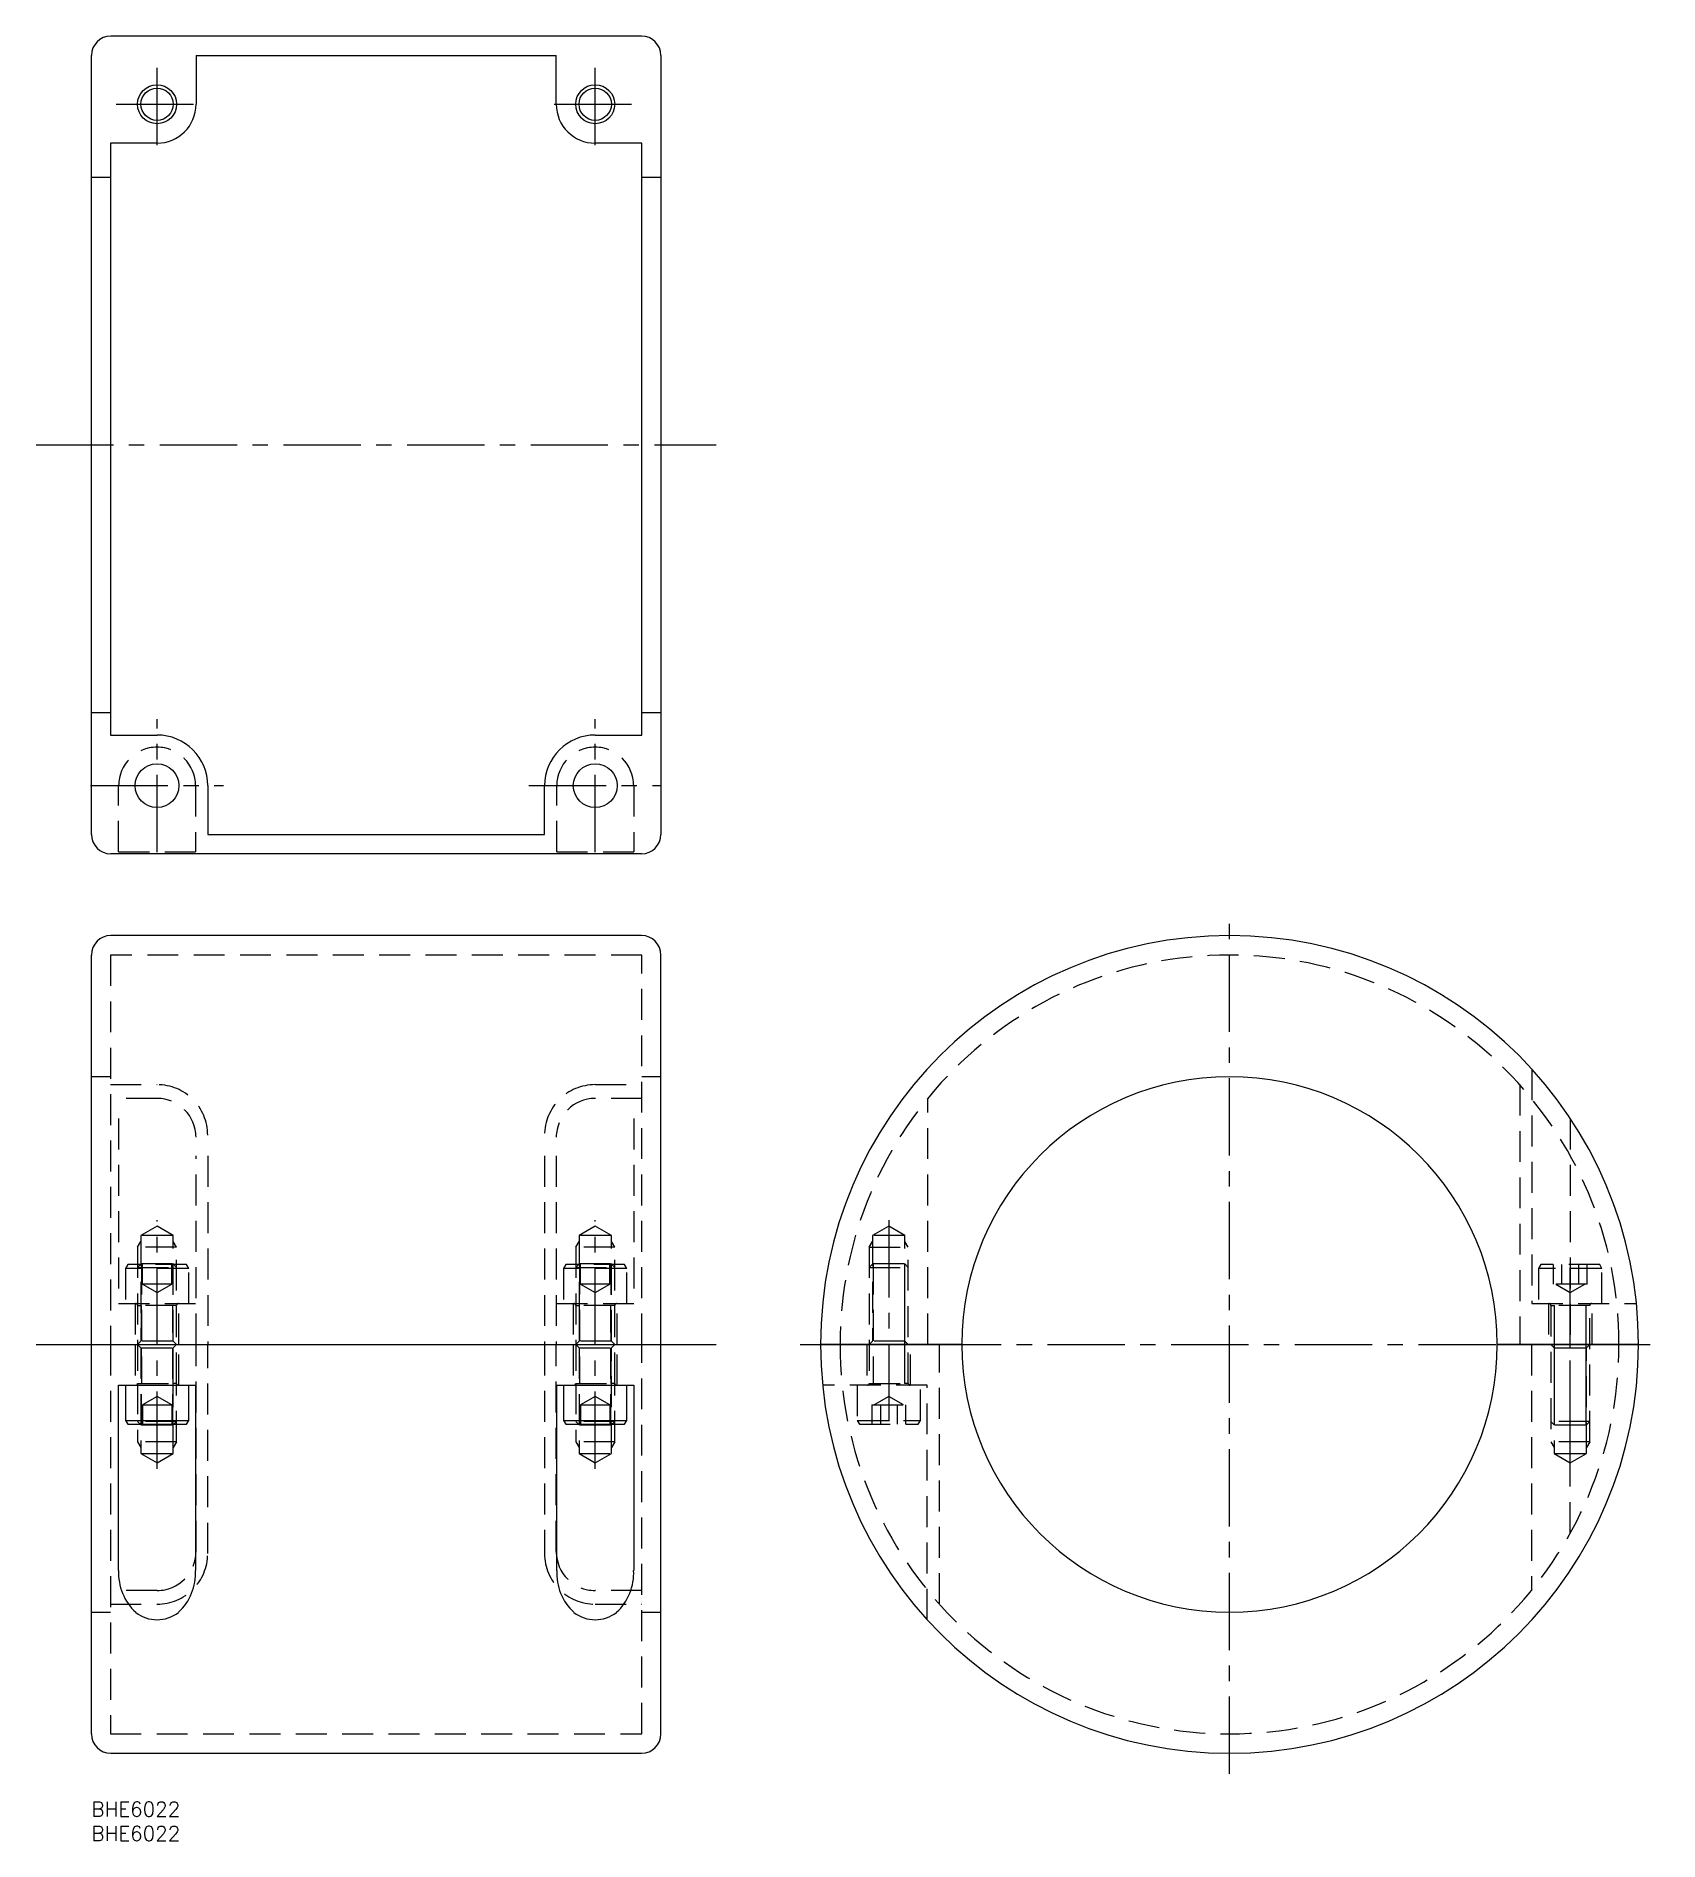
# Model space of a CAD drawing. Extents: x -11 to 322, y -8 to 363.
import ezdxf

# ---------------------------------------------------------------- set-up
doc = ezdxf.new("R2010")
doc.units = 0
doc.header["$LTSCALE"] = 0.5
doc.linetypes.add('CENTER', pattern=[50.8, 31.75, -6.35, 6.35, -6.35])
doc.linetypes.add('DASHED', pattern=[19.05, 12.7, -6.35])
for name, color, linetype in [('MSM_CENTER', 1, 'CENTER'), ('MSM_CONTINUOUS', 7, 'CONTINUOUS'), ('MSM_DASHED', 4, 'DASHED'), ('MSM_NARROW', 5, 'CONTINUOUS'), ('MSM_PART_NUMBER', 7, 'CONTINUOUS')]:
    doc.layers.add(name, color=color, linetype=linetype)
doc.styles.get("Standard").update_dxf_attribs({"font": 'txt.shx', "height": 3, "bigfont": 'bigfont.shx'})

msp = doc.modelspace()

# ---------------------------------------------------------------- linework, layer by layer
at = {"layer": 'MSM_CENTER'}
for p, q in [((13.5, 340.4), (13.5, 357.2)), ((103.5, 340.4), (103.5, 357.2)), ((5.1, 348.8), (21.9, 348.8)), ((95.1, 348.8), (111.9, 348.8)), ((-11.35, 278.8), (128.35, 278.8)), ((13.5, 195.15), (13.5, 222.45)), ((103.5, 195.15), (103.5, 222.45)), ((-0.15, 208.8), (27.15, 208.8)), ((89.85, 208.8), (117.15, 208.8)), ((233.8, 5.8), (233.8, 182.2)), ((13.5, 68.47), (13.5, 119.53)), ((103.5, 68.47), (103.5, 119.53)), ((163.8, 119.53), (163.8, 76.2)), ((303.8, 68.47), (303.8, 111.8)), ((-11.35, 94), (128.35, 94)), ((145.6, 94), (322, 94))]:
    msp.add_line(p, q, dxfattribs=at)
at = {"layer": 'MSM_CONTINUOUS'}
for p, q in [((113, 362.8), (4, 362.8)), ((0, 198.8), (0, 358.8)), ((21.5, 358.8), (21.5, 348.8)), ((21.5, 358.8), (95.5, 358.8)), ((95.5, 348.8), (95.5, 358.8)), ((117, 358.8), (117, 198.8)), ((13.5, 340.8), (3.9, 340.8)), ((3.9, 340.8), (3.9, 219.2)), ((113.1, 340.8), (103.5, 340.8)), ((113.1, 219.2), (113.1, 340.8)), ((0, 333.8), (3.9, 333.8)), ((113.1, 333.8), (117, 333.8)), ((0, 223.8), (3.9, 223.8)), ((113.1, 223.8), (117, 223.8)), ((3.9, 219.2), (13.5, 219.2)), ((103.5, 219.2), (113.1, 219.2)), ((23.9, 208.8), (23.9, 198.8)), ((93.1, 198.8), (93.1, 208.8)), ((23.9, 198.8), (93.1, 198.8)), ((113, 194.8), (4, 194.8)), ((113, 178), (4, 178)), ((0, 94), (0, 174)), ((117, 94), (117, 174)), ((0, 14), (0, 94)), ((0, 94), (117, 94)), ((117, 14), (117, 94)), ((178.8, 94), (149.8, 94)), ((149.8, 94), (178.8, 94)), ((288.8, 94), (317.8, 94)), ((317.8, 94), (288.8, 94)), ((5.6, 47.57), (5.6, 85.6)), ((5.6, 85.6), (21.4, 85.6)), ((7, 85.6), (7, 78.4)), ((20, 78.4), (20, 85.6)), ((21.4, 85.6), (21.4, 47.57)), ((95.6, 47.57), (95.6, 85.6)), ((95.6, 85.6), (111.4, 85.6)), ((97, 85.6), (97, 78.4)), ((110, 78.4), (110, 85.6)), ((111.4, 85.6), (111.4, 47.57)), ((7, 78.4), (7.46, 77.6)), ((7, 78.4), (20, 78.4)), ((19.54, 77.6), (20, 78.4)), ((97, 78.4), (97.46, 77.6)), ((97, 78.4), (110, 78.4)), ((109.54, 77.6), (110, 78.4)), ((7.46, 77.6), (19.54, 77.6)), ((97.46, 77.6), (109.54, 77.6)), ((4, 10), (113, 10))]:
    msp.add_line(p, q, dxfattribs=at)
for centre, radius in [((13.5, 348.8), 3.32), ((103.5, 348.8), 3.32), ((13.5, 208.8), 4.5), ((103.5, 208.8), 4.5)]:
    msp.add_circle(centre, radius, dxfattribs=at)
for centre, radius, start, end in [((4, 358.8), 4, 90, 180), ((113, 358.8), 4, 0, 90), ((13.5, 348.8), 8, 270, 0), ((103.5, 348.8), 8, 180, 270), ((13.5, 208.8), 10.4, 0, 90), ((103.5, 208.8), 10.4, 90, 180), ((4, 198.8), 4, 180, 270), ((113, 198.8), 4, 270, 0), ((4, 174), 4, 90, 180), ((113, 174), 4, 0, 90), ((233.8, 94), 84, 0, 180), ((233.8, 94), 55, 0, 180), ((233.8, 94), 84, 180, 0), ((233.8, 94), 55, 180, 0), ((16.55, 47.02), 10.96, 177.1143, 227.2696), ((10.45, 47.02), 10.96, 312.7304, 2.8857), ((106.55, 47.02), 10.96, 177.1143, 227.2696), ((100.45, 47.02), 10.96, 312.7304, 2.8857), ((13.5, 44.54), 7.1, 231.8066, 308.1934), ((103.5, 44.54), 7.1, 231.8066, 308.1934), ((4, 14), 4, 180, 270), ((113, 14), 4, 270, 0)]:
    msp.add_arc(centre, radius, start, end, dxfattribs=at)
at = {"layer": 'MSM_DASHED'}
for p, q in [((5.6, 195.22), (5.6, 208.8)), ((21.4, 208.8), (21.4, 195.22)), ((95.6, 195.22), (95.6, 208.8)), ((111.4, 208.8), (111.4, 195.22)), ((5.6, 195.22), (21.4, 195.22)), ((95.6, 195.22), (111.4, 195.22)), ((3.9, 174), (3.9, 94)), ((113.1, 174), (3.9, 174)), ((113.1, 94), (113.1, 174)), ((3.9, 149), (0, 149)), ((117, 149), (113.1, 149)), ((295.9, 150.56), (295.9, 102.4)), ((3.9, 147.37), (13.5, 147.37)), ((103.5, 147.37), (113.1, 147.37)), ((293.4, 147.37), (293.4, 94)), ((13.5, 144.56), (3.9, 144.56)), ((113.1, 144.56), (103.5, 144.56)), ((171.8, 94), (171.8, 144.56)), ((5.6, 140.43), (5.6, 102.4)), ((111.4, 140.43), (111.4, 102.4)), ((303.8, 140.43), (303.8, 94)), ((21.5, 94), (21.5, 132.73)), ((23.9, 132.73), (23.9, 94)), ((93.1, 132.73), (93.1, 94)), ((95.5, 132.73), (95.5, 94)), ((9.5, 114), (10.18, 115.17)), ((13.5, 118.32), (10.18, 116.4)), ((10.18, 116.4), (10.18, 94.68)), ((16.82, 116.4), (10.18, 116.4)), ((16.82, 116.4), (13.5, 118.32)), ((16.82, 94.68), (16.82, 116.4)), ((17.5, 114), (16.82, 115.17)), ((99.5, 114), (100.18, 115.17)), ((103.5, 118.32), (100.18, 116.4)), ((100.18, 116.4), (100.18, 94.68)), ((106.82, 116.4), (100.18, 116.4)), ((106.82, 116.4), (103.5, 118.32)), ((106.82, 94.68), (106.82, 116.4)), ((107.5, 114), (106.82, 115.17)), ((159.8, 114), (160.48, 115.17)), ((163.8, 118.32), (160.48, 116.4)), ((160.48, 116.4), (160.48, 94.68)), ((167.12, 116.4), (160.48, 116.4)), ((167.12, 116.4), (163.8, 118.32)), ((167.12, 94.68), (167.12, 116.4)), ((167.8, 114), (167.12, 115.17)), ((9.5, 114), (9.5, 86)), ((17.5, 114), (9.5, 114)), ((17.5, 86), (17.5, 114)), ((99.5, 114), (99.5, 86)), ((107.5, 114), (99.5, 114)), ((107.5, 86), (107.5, 114)), ((159.8, 114), (159.8, 86)), ((159.8, 114), (167.8, 114)), ((167.8, 86), (167.8, 114)), ((7.46, 110.4), (7, 109.6)), ((7, 109.6), (7, 102.4)), ((20, 109.6), (7, 109.6)), ((19.54, 110.4), (7.46, 110.4)), ((10.27, 110.6), (9.5, 109.83)), ((9.5, 109.83), (17.5, 109.83)), ((10.27, 110.6), (16.73, 110.6)), ((10.27, 110.6), (10.27, 86)), ((10.5, 106.4), (10.5, 110.4)), ((16.5, 106.4), (16.5, 110.4)), ((17.5, 109.83), (16.73, 110.6)), ((16.73, 110.6), (16.73, 86)), ((20, 109.6), (19.54, 110.4)), ((20, 102.4), (20, 109.6)), ((97.46, 110.4), (97, 109.6)), ((97, 109.6), (97, 102.4)), ((110, 109.6), (97, 109.6)), ((109.54, 110.4), (97.46, 110.4)), ((100.27, 110.6), (99.5, 109.83)), ((99.5, 109.83), (107.5, 109.83)), ((100.27, 110.6), (106.73, 110.6)), ((100.27, 110.6), (100.27, 86)), ((100.5, 106.4), (100.5, 110.4)), ((106.5, 106.4), (106.5, 110.4)), ((107.5, 109.83), (106.73, 110.6)), ((106.73, 110.6), (106.73, 86)), ((110, 109.6), (109.54, 110.4)), ((110, 102.4), (110, 109.6)), ((160.57, 110.6), (159.8, 109.83)), ((159.8, 109.83), (167.8, 109.83)), ((160.57, 110.6), (167.03, 110.6)), ((160.57, 110.6), (160.57, 86)), ((160.57, 110.6), (160.57, 86)), ((167.8, 109.83), (167.03, 110.6)), ((167.03, 110.6), (167.03, 86)), ((297.76, 110.4), (297.3, 109.6)), ((297.3, 109.6), (297.3, 102.4)), ((310.3, 109.6), (297.3, 109.6)), ((309.84, 110.4), (297.76, 110.4)), ((300.34, 106.4), (300.34, 110.4)), ((302.07, 106.4), (302.07, 110.4)), ((305.53, 106.4), (305.53, 110.4)), ((307.26, 106.4), (307.26, 110.4)), ((310.3, 109.6), (309.84, 110.4)), ((310.3, 102.4), (310.3, 109.6)), ((16.5, 106.4), (10.5, 106.4)), ((10.5, 106.4), (13.5, 104.67)), ((13.5, 104.67), (16.5, 106.4)), ((106.5, 106.4), (100.5, 106.4)), ((100.5, 106.4), (103.5, 104.67)), ((103.5, 104.67), (106.5, 106.4)), ((167.03, 105.6), (167.03, 86)), ((307.26, 106.4), (300.34, 106.4)), ((300.8, 106.4), (303.8, 104.67)), ((303.8, 104.67), (306.8, 106.4)), ((5.6, 102.4), (21.4, 102.4)), ((9, 102.4), (9, 94)), ((17.5, 102), (9.5, 102)), ((9.5, 102), (10.27, 102)), ((10.27, 77.4), (10.27, 102)), ((16.73, 77.4), (16.73, 102)), ((17.5, 102), (16.73, 102)), ((18, 94), (18, 102.4)), ((95.6, 102.4), (111.4, 102.4)), ((99, 102.4), (99, 94)), ((107.5, 102), (99.5, 102)), ((99.5, 102), (100.27, 102)), ((100.27, 77.4), (100.27, 102)), ((106.73, 77.4), (106.73, 102)), ((107.5, 102), (106.73, 102)), ((108, 94), (108, 102.4)), ((295.9, 102.4), (317.38, 102.4)), ((299.3, 102.4), (299.3, 94)), ((299.8, 102), (299.8, 74)), ((307.8, 102), (299.8, 102)), ((299.8, 102), (300.57, 102)), ((299.8, 102), (300.57, 102)), ((300.57, 82.4), (300.57, 102)), ((300.57, 77.4), (300.57, 102)), ((307.03, 82.4), (307.03, 102)), ((307.8, 102), (307.03, 102)), ((307.03, 77.4), (307.03, 102)), ((307.8, 102), (307.03, 102)), ((307.8, 74), (307.8, 102)), ((308.3, 94), (308.3, 102.4)), ((3.9, 94), (3.9, 14)), ((9, 94), (9, 85.6)), ((10.18, 94.68), (9.5, 94)), ((9.5, 94), (10.18, 93.32)), ((16.82, 94.68), (10.18, 94.68)), ((10.18, 93.32), (10.18, 71.6)), ((10.18, 93.32), (16.82, 93.32)), ((17.5, 94), (16.82, 94.68)), ((16.82, 93.32), (17.5, 94)), ((16.82, 71.6), (16.82, 93.32)), ((18, 85.6), (18, 94)), ((21.5, 51.44), (21.5, 94)), ((23.9, 51.03), (23.9, 94)), ((93.1, 94), (93.1, 51.03)), ((95.5, 51.44), (95.5, 94)), ((99, 94), (99, 85.6)), ((100.18, 94.68), (99.5, 94)), ((99.5, 94), (100.18, 93.32)), ((106.82, 94.68), (100.18, 94.68)), ((100.18, 93.32), (100.18, 71.6)), ((100.18, 93.32), (106.82, 93.32)), ((107.5, 94), (106.82, 94.68)), ((106.82, 93.32), (107.5, 94)), ((106.82, 71.6), (106.82, 93.32)), ((108, 85.6), (108, 94)), ((113.1, 14), (113.1, 94)), ((159.3, 94), (159.3, 85.6)), ((160.48, 94.68), (159.8, 94)), ((167.12, 94.68), (160.48, 94.68)), ((167.8, 94), (167.12, 94.68)), ((168.3, 85.6), (168.3, 94)), ((174.2, 40.63), (174.2, 94)), ((295.8, 94), (295.8, 43.44)), ((299.8, 94), (300.48, 93.32)), ((300.48, 93.32), (300.48, 71.6)), ((300.48, 93.32), (307.12, 93.32)), ((303.8, 55.27), (303.8, 94)), ((307.12, 93.32), (307.8, 94)), ((307.12, 71.6), (307.12, 93.32)), ((9.5, 86), (9.5, 74)), ((9.5, 86), (17.5, 86)), ((9.5, 86), (10.27, 86)), ((17.5, 86), (16.73, 86)), ((17.5, 74), (17.5, 86)), ((99.5, 86), (99.5, 74)), ((99.5, 86), (107.5, 86)), ((99.5, 86), (100.27, 86)), ((107.5, 86), (106.73, 86)), ((107.5, 74), (107.5, 86)), ((171.7, 85.6), (150.22, 85.6)), ((157.3, 85.6), (157.3, 78.4)), ((159.8, 86), (167.8, 86)), ((159.8, 86), (160.57, 86)), ((159.8, 86), (160.57, 86)), ((167.8, 86), (167.03, 86)), ((167.8, 86), (167.03, 86)), ((170.3, 78.4), (170.3, 85.6)), ((171.7, 37.44), (171.7, 85.6)), ((13.5, 83.33), (10.5, 81.6)), ((10.5, 81.6), (10.5, 77.6)), ((10.5, 81.6), (16.5, 81.6)), ((16.5, 81.6), (13.5, 83.33)), ((16.5, 81.6), (16.5, 77.6)), ((103.5, 83.33), (100.5, 81.6)), ((100.5, 81.6), (100.5, 77.6)), ((100.5, 81.6), (106.5, 81.6)), ((106.5, 81.6), (103.5, 83.33)), ((106.5, 81.6), (106.5, 77.6)), ((160.34, 81.6), (160.34, 77.6)), ((160.34, 81.6), (167.26, 81.6)), ((163.8, 83.33), (160.8, 81.6)), ((162.07, 81.6), (162.07, 77.6)), ((166.8, 81.6), (163.8, 83.33)), ((165.53, 81.6), (165.53, 77.6)), ((167.26, 81.6), (167.26, 77.6)), ((9.5, 78.17), (10.27, 77.4)), ((17.5, 78.17), (9.5, 78.17)), ((16.73, 77.4), (17.5, 78.17)), ((107.5, 78.17), (99.5, 78.17)), ((99.5, 78.17), (100.27, 77.4)), ((106.73, 77.4), (107.5, 78.17)), ((157.3, 78.4), (157.76, 77.6)), ((157.3, 78.4), (170.3, 78.4)), ((169.84, 77.6), (170.3, 78.4)), ((299.8, 78.17), (300.57, 77.4)), ((307.8, 78.17), (299.8, 78.17)), ((307.03, 77.4), (307.8, 78.17)), ((16.73, 77.4), (10.27, 77.4)), ((106.73, 77.4), (100.27, 77.4)), ((157.76, 77.6), (169.84, 77.6)), ((307.03, 77.4), (300.57, 77.4)), ((17.5, 74), (9.5, 74)), ((9.5, 74), (10.18, 72.83)), ((10.18, 71.6), (13.5, 69.68)), ((10.18, 71.6), (16.82, 71.6)), ((13.5, 69.68), (16.82, 71.6)), ((17.5, 74), (16.82, 72.83)), ((107.5, 74), (99.5, 74)), ((99.5, 74), (100.18, 72.83)), ((100.18, 71.6), (103.5, 69.68)), ((100.18, 71.6), (106.82, 71.6)), ((103.5, 69.68), (106.82, 71.6)), ((107.5, 74), (106.82, 72.83)), ((307.8, 74), (299.8, 74)), ((299.8, 74), (300.48, 72.83)), ((300.48, 71.6), (303.8, 69.68)), ((300.48, 71.6), (307.12, 71.6)), ((303.8, 69.68), (307.12, 71.6)), ((307.8, 74), (307.12, 72.83)), ((13.5, 43.44), (3.9, 43.44)), ((113.1, 43.44), (103.5, 43.44)), ((0, 39), (3.9, 39)), ((3.9, 40.63), (13.5, 40.63)), ((103.5, 40.63), (113.1, 40.63)), ((113.1, 39), (117, 39)), ((3.9, 14), (113.1, 14))]:
    msp.add_line(p, q, dxfattribs=at)
for centre, radius, start, end in [((13.5, 208.8), 7.9, 0, 180), ((103.5, 208.8), 7.9, 0, 180), ((233.8, 94), 80, 0, 180), ((13.5, 136.97), 10.4, 0, 90), ((103.5, 136.97), 10.4, 90, 180), ((13.5, 136.56), 8, 0, 90), ((103.5, 136.56), 8, 90, 180), ((9.1, 102), 0.4, 0, 90), ((17.9, 102), 0.4, 90, 180), ((99.1, 102), 0.4, 0, 90), ((107.9, 102), 0.4, 90, 180), ((299.4, 102), 0.4, 0, 90), ((308.2, 102), 0.4, 90, 180), ((233.8, 94), 80, 180, 0), ((9.1, 86), 0.4, 270, 0), ((17.9, 86), 0.4, 180, 270), ((99.1, 86), 0.4, 270, 0), ((107.9, 86), 0.4, 180, 270), ((159.4, 86), 0.4, 270, 0), ((168.2, 86), 0.4, 180, 270), ((13.5, 51.44), 8, 270, 0), ((13.5, 51.03), 10.4, 270, 0), ((103.5, 51.03), 10.4, 180, 270), ((103.5, 51.44), 8, 180, 270)]:
    msp.add_arc(centre, radius, start, end, dxfattribs=at)
at = {"layer": 'MSM_NARROW'}
for centre in [(13.5, 348.8), (103.5, 348.8)]:
    msp.add_circle(centre, 4, dxfattribs=at)

# ---------------------------------------------------------------- texts
at = {"layer": 'MSM_PART_NUMBER'}
for p in [(0, -3), (0, -8)]:
    msp.add_text('BHE6022', height=3, dxfattribs=at).set_placement(p)

doc.saveas('drawing.dxf')
